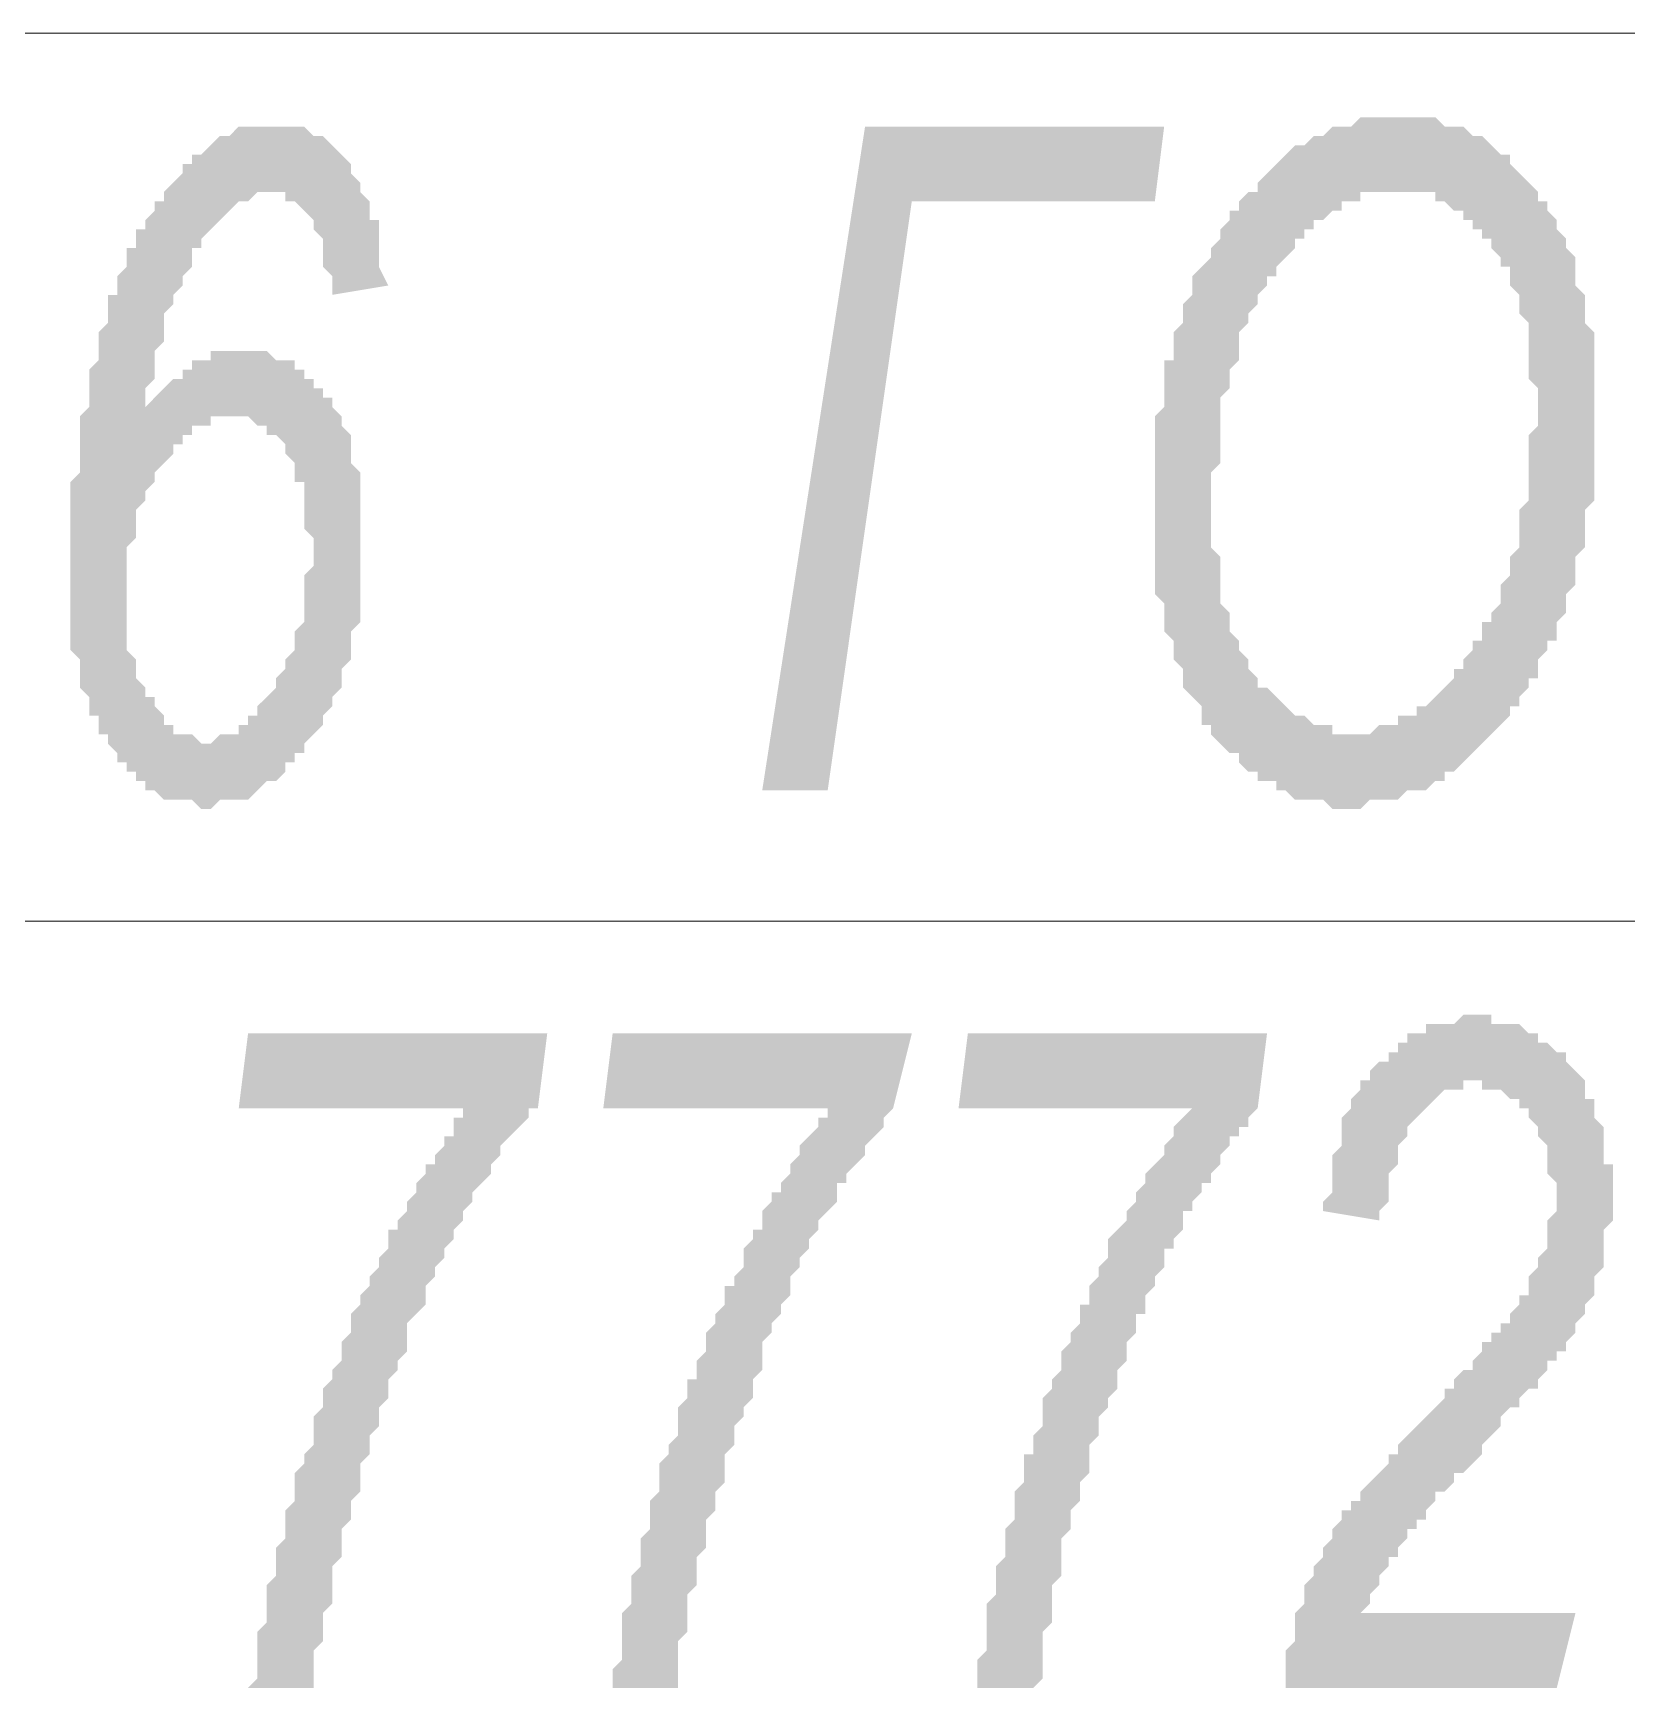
# Model space of a CAD drawing. Header units: millimetres. Extents: x 1372 to 666090, y 1285 to 31551.
# Drawn here: x 629435 to 630146, y 25956 to 26694 of the extents above; entities that cross this region are included whole.
import ezdxf

# ---------------------------------------------------------------- set-up
doc = ezdxf.new("R2010")
doc.units = ezdxf.units.MM
doc.layers.add('PDF _0', color=7, linetype='Continuous')
doc.layers.add('PDF _Аннотация - Текст_Ном._пера__1', color=7, linetype='Continuous')

msp = doc.modelspace()

# ---------------------------------------------------------------- hatches: boundary and pattern name
at = {"layer": 'PDF _Аннотация - Текст_Ном._пера__1', "transparency": 33554559}
h = msp.add_hatch(color=256, dxfattribs=at)
h.paths.add_polyline_path([(629935.56, 26477.55), (629935.56, 26485.9), (629935.56, 26490.07), (629935.56, 26494.24), (629935.56, 26498.41), (629935.56, 26502.58), (629935.56, 26506.75), (629935.56, 26510.92), (629935.56, 26515.1), (629935.56, 26519.27), (629935.56, 26523.44), (629939.73, 26527.61), (629939.73, 26531.78), (629939.73, 26535.95), (629939.73, 26540.12), (629939.73, 26544.3), (629939.73, 26548.47), (629943.9, 26548.47), (629943.9, 26552.64), (629943.9, 26556.81), (629943.9, 26560.98), (629948.07, 26565.15), (629948.07, 26569.32), (629948.07, 26573.5), (629948.07, 26573.5), (629952.24, 26577.67), (629952.24, 26581.84), (629952.24, 26586.01), (629956.42, 26590.18), (629956.42, 26590.18), (629960.59, 26594.35), (629960.59, 26598.52), (629960.59, 26598.52), (629964.76, 26602.7), (629964.76, 26606.87), (629964.76, 26606.87), (629968.93, 26611.04), (629968.93, 26615.21), (629973.1, 26615.21), (629973.1, 26619.38), (629977.27, 26623.55), (629981.44, 26623.55), (629981.44, 26627.72), (629985.62, 26631.89), (629985.62, 26631.89), (629989.79, 26636.07), (629989.79, 26636.07), (629993.96, 26640.24), (629993.96, 26640.24), (629998.13, 26644.41), (630002.3, 26644.41), (630002.3, 26644.41), (630006.47, 26648.58), (630006.47, 26648.58), (630010.64, 26648.58), (630014.81, 26652.75), (630014.81, 26652.75), (630018.99, 26652.75), (630023.16, 26652.75), (630023.16, 26652.75), (630027.33, 26656.92), (630031.5, 26656.92), (630031.5, 26656.92), (630035.67, 26656.92), (630039.84, 26656.92), (630039.84, 26656.92), (630044.01, 26656.92), (630044.01, 26656.92), (630048.19, 26656.92), (630052.36, 26656.92), (630052.36, 26656.92), (630056.53, 26656.92), (630060.7, 26656.92), (630060.7, 26656.92), (630064.87, 26652.75), (630069.04, 26652.75), (630069.04, 26652.75), (630073.21, 26652.75), (630077.39, 26648.58), (630077.39, 26648.58), (630081.56, 26648.58), (630085.73, 26644.41), (630085.73, 26644.41), (630089.9, 26640.24), (630089.9, 26640.24), (630094.07, 26640.24), (630094.07, 26636.07), (630098.24, 26631.89), (630098.24, 26631.89), (630102.41, 26627.72), (630102.41, 26627.72), (630106.59, 26623.55), (630106.59, 26619.38), (630110.76, 26619.38), (630110.76, 26615.21), (630114.93, 26611.04), (630114.93, 26611.04), (630114.93, 26606.87), (630119.1, 26602.7), (630119.1, 26598.52), (630119.1, 26598.52), (630123.27, 26594.35), (630123.27, 26590.18), (630123.27, 26586.01), (630123.27, 26581.84), (630127.44, 26577.67), (630127.44, 26573.5), (630127.44, 26573.5), (630127.44, 26569.32), (630127.44, 26565.15), (630131.61, 26560.98), (630131.61, 26556.81), (630131.61, 26552.64), (630131.61, 26548.47), (630131.61, 26544.3), (630131.61, 26540.12), (630131.61, 26535.95), (630131.61, 26527.61), (630131.61, 26523.44), (630131.61, 26523.44), (630131.61, 26519.27), (630131.61, 26515.1), (630131.61, 26510.92), (630131.61, 26506.75), (630131.61, 26502.58), (630131.61, 26498.41), (630131.61, 26494.24), (630131.61, 26490.07), (630131.61, 26485.9), (630127.44, 26481.72), (630127.44, 26477.55), (630127.44, 26473.38), (630127.44, 26469.21), (630127.44, 26465.04), (630127.44, 26465.04), (630123.27, 26460.87), (630123.27, 26456.7), (630123.27, 26452.53), (630123.27, 26448.35), (630119.1, 26444.18), (630119.1, 26444.18), (630119.1, 26440.01), (630119.1, 26435.84), (630114.93, 26431.67), (630114.93, 26427.5), (630114.93, 26423.33), (630110.76, 26423.33), (630110.76, 26419.15), (630106.59, 26414.98), (630106.59, 26410.81), (630106.59, 26406.64), (630102.41, 26406.64), (630102.41, 26402.47), (630098.24, 26398.3), (630098.24, 26398.3), (630098.24, 26394.13), (630094.07, 26394.13), (630094.07, 26389.95), (630089.9, 26385.78), (630089.9, 26385.78), (630085.73, 26381.61), (630081.56, 26377.44), (630081.56, 26377.44), (630077.39, 26373.27), (630077.39, 26373.27), (630073.21, 26369.1), (630073.21, 26369.1), (630069.04, 26364.93), (630064.87, 26364.93), (630064.87, 26360.75), (630060.7, 26360.75), (630060.7, 26360.75), (630056.53, 26356.58), (630052.36, 26356.58), (630052.36, 26356.58), (630048.19, 26356.58), (630044.01, 26352.41), (630044.01, 26352.41), (630039.84, 26352.41), (630035.67, 26352.41), (630035.67, 26352.41), (630031.5, 26352.41), (630027.33, 26348.24), (630023.16, 26348.24), (630023.16, 26348.24), (630023.16, 26348.24), (630018.99, 26348.24), (630014.81, 26348.24), (630010.64, 26352.41), (630010.64, 26352.41), (630006.47, 26352.41), (630002.3, 26352.41), (630002.3, 26352.41), (629998.13, 26352.41), (629993.96, 26356.58), (629993.96, 26356.58), (629989.79, 26356.58), (629989.79, 26360.75), (629985.62, 26360.75), (629981.44, 26360.75), (629981.44, 26364.93), (629977.27, 26364.93), (629977.27, 26364.93), (629973.1, 26369.1), (629973.1, 26373.27), (629968.93, 26373.27), (629964.76, 26377.44), (629964.76, 26377.44), (629960.59, 26381.61), (629960.59, 26385.78), (629956.42, 26385.78), (629956.42, 26389.95), (629956.42, 26394.13), (629952.24, 26398.3), (629952.24, 26398.3), (629948.07, 26402.47), (629948.07, 26406.64), (629948.07, 26410.81), (629943.9, 26414.98), (629943.9, 26414.98), (629943.9, 26419.15), (629943.9, 26423.33), (629939.73, 26427.5), (629939.73, 26431.67), (629939.73, 26431.67), (629939.73, 26435.84), (629939.73, 26440.01), (629935.56, 26444.18), (629935.56, 26448.35), (629935.56, 26452.53), (629935.56, 26456.7), (629935.56, 26460.87), (629935.56, 26465.04), (629935.56, 26469.21), (629935.56, 26473.38), (629935.56, 26477.55), (629935.56, 26477.55)], flags=0)
h.paths.add_polyline_path([(629960.59, 26477.55), (629960.59, 26473.38), (629960.59, 26469.21), (629960.59, 26465.04), (629964.76, 26460.87), (629964.76, 26456.7), (629964.76, 26452.53), (629964.76, 26448.35), (629964.76, 26444.18), (629964.76, 26440.01), (629968.93, 26435.84), (629968.93, 26431.67), (629968.93, 26431.67), (629968.93, 26427.5), (629968.93, 26427.5), (629973.1, 26423.33), (629973.1, 26419.15), (629977.27, 26414.98), (629977.27, 26410.81), (629977.27, 26410.81), (629981.44, 26406.64), (629981.44, 26402.47), (629985.62, 26402.47), (629989.79, 26398.3), (629989.79, 26398.3), (629993.96, 26394.13), (629993.96, 26394.13), (629998.13, 26389.95), (629998.13, 26389.95), (630002.3, 26389.95), (630006.47, 26385.78), (630006.47, 26385.78), (630010.64, 26385.78), (630014.81, 26385.78), (630014.81, 26381.61), (630018.99, 26381.61), (630023.16, 26381.61), (630023.16, 26381.61), (630027.33, 26381.61), (630031.5, 26381.61), (630031.5, 26381.61), (630035.67, 26385.78), (630039.84, 26385.78), (630039.84, 26385.78), (630044.01, 26385.78), (630044.01, 26389.95), (630048.19, 26389.95), (630052.36, 26389.95), (630052.36, 26394.13), (630052.36, 26394.13), (630056.53, 26394.13), (630060.7, 26398.3), (630060.7, 26398.3), (630064.87, 26402.47), (630064.87, 26402.47), (630069.04, 26406.64), (630069.04, 26410.81), (630073.21, 26410.81), (630073.21, 26414.98), (630077.39, 26419.15), (630077.39, 26423.33), (630081.56, 26423.33), (630081.56, 26427.5), (630081.56, 26431.67), (630085.73, 26431.67), (630085.73, 26435.84), (630089.9, 26440.01), (630089.9, 26444.18), (630089.9, 26448.35), (630094.07, 26452.53), (630094.07, 26452.53), (630094.07, 26456.7), (630094.07, 26460.87), (630098.24, 26465.04), (630098.24, 26469.21), (630098.24, 26473.38), (630098.24, 26477.55), (630098.24, 26481.72), (630102.41, 26485.9), (630102.41, 26485.9), (630102.41, 26490.07), (630102.41, 26494.24), (630102.41, 26498.41), (630102.41, 26502.58), (630102.41, 26506.75), (630102.41, 26510.92), (630102.41, 26515.1), (630106.59, 26519.27), (630106.59, 26523.44), (630106.59, 26527.61), (630106.59, 26531.78), (630106.59, 26535.95), (630102.41, 26540.12), (630102.41, 26544.3), (630102.41, 26548.47), (630102.41, 26552.64), (630102.41, 26556.81), (630102.41, 26560.98), (630102.41, 26565.15), (630098.24, 26569.32), (630098.24, 26573.5), (630098.24, 26577.67), (630098.24, 26577.67), (630094.07, 26581.84), (630094.07, 26586.01), (630094.07, 26590.18), (630089.9, 26590.18), (630089.9, 26594.35), (630085.73, 26598.52), (630085.73, 26602.7), (630081.56, 26602.7), (630081.56, 26606.87), (630077.39, 26606.87), (630077.39, 26611.04), (630073.21, 26611.04), (630073.21, 26615.21), (630069.04, 26615.21), (630064.87, 26619.38), (630064.87, 26619.38), (630060.7, 26619.38), (630060.7, 26623.55), (630056.53, 26623.55), (630052.36, 26623.55), (630052.36, 26623.55), (630048.19, 26623.55), (630044.01, 26623.55), (630044.01, 26623.55), (630039.84, 26623.55), (630039.84, 26623.55), (630035.67, 26623.55), (630031.5, 26623.55), (630031.5, 26623.55), (630027.33, 26623.55), (630027.33, 26619.38), (630023.16, 26619.38), (630018.99, 26619.38), (630018.99, 26615.21), (630014.81, 26615.21), (630014.81, 26615.21), (630010.64, 26611.04), (630006.47, 26611.04), (630006.47, 26606.87), (630002.3, 26606.87), (630002.3, 26602.7), (629998.13, 26602.7), (629998.13, 26598.52), (629993.96, 26594.35), (629993.96, 26594.35), (629989.79, 26590.18), (629989.79, 26586.01), (629985.62, 26586.01), (629985.62, 26581.84), (629981.44, 26577.67), (629981.44, 26577.67), (629981.44, 26573.5), (629977.27, 26569.32), (629977.27, 26565.15), (629977.27, 26565.15), (629973.1, 26560.98), (629973.1, 26556.81), (629973.1, 26552.64), (629973.1, 26548.47), (629968.93, 26544.3), (629968.93, 26544.3), (629968.93, 26540.12), (629968.93, 26535.95), (629964.76, 26531.78), (629964.76, 26527.61), (629964.76, 26523.44), (629964.76, 26519.27), (629964.76, 26515.1), (629964.76, 26510.92), (629964.76, 26506.75), (629964.76, 26502.58), (629960.59, 26498.41), (629960.59, 26494.24), (629960.59, 26490.07), (629960.59, 26485.9), (629960.59, 26481.72), (629960.59, 26477.55)], flags=0)
h = msp.add_hatch(color=256, dxfattribs=at)
h.paths.add_polyline_path([(629485.05, 26527.61), (629489.22, 26531.78), (629489.22, 26531.78), (629493.39, 26535.95), (629493.39, 26535.95), (629497.56, 26540.12), (629501.73, 26540.12), (629501.73, 26544.3), (629505.91, 26544.3), (629505.91, 26548.47), (629510.08, 26548.47), (629514.25, 26548.47), (629514.25, 26552.64), (629518.42, 26552.64), (629522.59, 26552.64), (629522.59, 26552.64), (629526.76, 26552.64), (629526.76, 26552.64), (629530.93, 26552.64), (629535.1, 26552.64), (629535.1, 26552.64), (629539.28, 26552.64), (629543.45, 26548.47), (629543.45, 26548.47), (629547.62, 26548.47), (629551.79, 26548.47), (629551.79, 26544.3), (629555.96, 26544.3), (629555.96, 26540.12), (629560.13, 26540.12), (629560.13, 26535.95), (629564.3, 26535.95), (629564.3, 26531.78), (629568.48, 26531.78), (629568.48, 26527.61), (629572.65, 26523.44), (629572.65, 26519.27), (629572.65, 26519.27), (629576.82, 26515.1), (629576.82, 26510.92), (629576.82, 26506.75), (629576.82, 26502.58), (629580.99, 26498.41), (629580.99, 26498.41), (629580.99, 26494.24), (629580.99, 26490.07), (629580.99, 26485.9), (629580.99, 26481.72), (629580.99, 26477.55), (629580.99, 26469.21), (629580.99, 26469.21), (629580.99, 26465.04), (629580.99, 26460.87), (629580.99, 26456.7), (629580.99, 26452.53), (629580.99, 26448.35), (629580.99, 26444.18), (629580.99, 26440.01), (629580.99, 26435.84), (629580.99, 26431.67), (629576.82, 26427.5), (629576.82, 26423.33), (629576.82, 26419.15), (629576.82, 26414.98), (629572.65, 26410.81), (629572.65, 26410.81), (629572.65, 26406.64), (629572.65, 26402.47), (629568.48, 26398.3), (629568.48, 26394.13), (629564.3, 26389.95), (629564.3, 26389.95), (629564.3, 26385.78), (629560.13, 26381.61), (629560.13, 26381.61), (629555.96, 26377.44), (629555.96, 26373.27), (629551.79, 26373.27), (629551.79, 26369.1), (629547.62, 26369.1), (629547.62, 26364.93), (629543.45, 26360.75), (629543.45, 26360.75), (629539.28, 26360.75), (629535.1, 26356.58), (629535.1, 26356.58), (629530.93, 26352.41), (629530.93, 26352.41), (629526.76, 26352.41), (629522.59, 26352.41), (629522.59, 26352.41), (629518.42, 26352.41), (629514.25, 26348.24), (629514.25, 26348.24), (629510.08, 26348.24), (629510.08, 26348.24), (629505.91, 26352.41), (629501.73, 26352.41), (629501.73, 26352.41), (629497.56, 26352.41), (629493.39, 26352.41), (629493.39, 26352.41), (629489.22, 26356.58), (629485.05, 26356.58), (629485.05, 26360.75), (629480.88, 26360.75), (629480.88, 26364.93), (629476.71, 26364.93), (629476.71, 26369.1), (629472.53, 26369.1), (629472.53, 26373.27), (629468.36, 26377.44), (629468.36, 26377.44), (629468.36, 26381.61), (629464.19, 26381.61), (629464.19, 26385.78), (629464.19, 26389.95), (629460.02, 26389.95), (629460.02, 26394.13), (629460.02, 26398.3), (629455.85, 26402.47), (629455.85, 26406.64), (629455.85, 26410.81), (629455.85, 26410.81), (629455.85, 26414.98), (629451.68, 26419.15), (629451.68, 26423.33), (629451.68, 26427.5), (629451.68, 26431.67), (629451.68, 26440.01), (629451.68, 26444.18), (629451.68, 26448.35), (629451.68, 26452.53), (629451.68, 26452.53), (629451.68, 26456.7), (629451.68, 26460.87), (629451.68, 26465.04), (629451.68, 26469.21), (629451.68, 26473.38), (629451.68, 26477.55), (629451.68, 26481.72), (629451.68, 26485.9), (629451.68, 26490.07), (629451.68, 26494.24), (629455.85, 26498.41), (629455.85, 26502.58), (629455.85, 26506.75), (629455.85, 26510.92), (629455.85, 26515.1), (629455.85, 26519.27), (629455.85, 26523.44), (629460.02, 26527.61), (629460.02, 26531.78), (629460.02, 26535.95), (629460.02, 26540.12), (629460.02, 26544.3), (629464.19, 26548.47), (629464.19, 26552.64), (629464.19, 26556.81), (629464.19, 26560.98), (629468.36, 26565.15), (629468.36, 26569.32), (629468.36, 26573.5), (629468.36, 26577.67), (629472.53, 26577.67), (629472.53, 26581.84), (629472.53, 26586.01), (629476.71, 26590.18), (629476.71, 26594.35), (629476.71, 26598.52), (629480.88, 26598.52), (629480.88, 26602.7), (629480.88, 26606.87), (629485.05, 26606.87), (629485.05, 26611.04), (629489.22, 26615.21), (629489.22, 26619.38), (629493.39, 26619.38), (629493.39, 26623.55), (629497.56, 26627.72), (629497.56, 26627.72), (629501.73, 26631.89), (629501.73, 26636.07), (629505.91, 26636.07), (629505.91, 26640.24), (629510.08, 26640.24), (629510.08, 26640.24), (629514.25, 26644.41), (629514.25, 26644.41), (629518.42, 26648.58), (629518.42, 26648.58), (629522.59, 26648.58), (629526.76, 26652.75), (629526.76, 26652.75), (629530.93, 26652.75), (629535.1, 26652.75), (629539.28, 26652.75), (629539.28, 26652.75), (629543.45, 26652.75), (629543.45, 26652.75), (629547.62, 26652.75), (629551.79, 26652.75), (629551.79, 26652.75), (629555.96, 26652.75), (629560.13, 26648.58), (629560.13, 26648.58), (629564.3, 26648.58), (629568.48, 26644.41), (629568.48, 26644.41), (629572.65, 26640.24), (629572.65, 26640.24), (629576.82, 26636.07), (629576.82, 26636.07), (629576.82, 26631.89), (629580.99, 26627.72), (629580.99, 26627.72), (629580.99, 26623.55), (629585.16, 26619.38), (629585.16, 26615.21), (629585.16, 26611.04), (629589.33, 26611.04), (629589.33, 26606.87), (629589.33, 26602.7), (629589.33, 26598.52), (629589.33, 26594.35), (629589.33, 26590.18), (629593.5, 26581.84), (629593.5, 26581.84), (629568.48, 26577.67), (629568.48, 26581.84), (629568.48, 26586.01), (629564.3, 26590.18), (629564.3, 26594.35), (629564.3, 26598.52), (629564.3, 26602.7), (629560.13, 26606.87), (629560.13, 26606.87), (629560.13, 26611.04), (629560.13, 26611.04), (629555.96, 26615.21), (629555.96, 26615.21), (629551.79, 26619.38), (629547.62, 26619.38), (629547.62, 26623.55), (629543.45, 26623.55), (629539.28, 26623.55), (629539.28, 26623.55), (629539.28, 26623.55), (629535.1, 26623.55), (629530.93, 26619.38), (629530.93, 26619.38), (629526.76, 26619.38), (629522.59, 26615.21), (629522.59, 26615.21), (629518.42, 26611.04), (629518.42, 26611.04), (629514.25, 26606.87), (629514.25, 26606.87), (629510.08, 26602.7), (629510.08, 26598.52), (629505.91, 26598.52), (629505.91, 26594.35), (629505.91, 26590.18), (629501.73, 26586.01), (629501.73, 26581.84), (629497.56, 26577.67), (629497.56, 26573.5), (629497.56, 26573.5), (629493.39, 26569.32), (629493.39, 26565.15), (629493.39, 26560.98), (629493.39, 26556.81), (629489.22, 26552.64), (629489.22, 26548.47), (629489.22, 26544.3), (629489.22, 26540.12), (629485.05, 26535.95), (629485.05, 26531.78), (629485.05, 26527.61), (629485.05, 26527.61)], flags=0)
h.paths.add_polyline_path([(629476.71, 26440.01), (629476.71, 26435.84), (629476.71, 26431.67), (629476.71, 26427.5), (629476.71, 26423.33), (629476.71, 26419.15), (629480.88, 26414.98), (629480.88, 26410.81), (629480.88, 26406.64), (629485.05, 26402.47), (629485.05, 26402.47), (629485.05, 26398.3), (629489.22, 26398.3), (629489.22, 26394.13), (629493.39, 26389.95), (629493.39, 26385.78), (629497.56, 26385.78), (629497.56, 26381.61), (629501.73, 26381.61), (629505.91, 26381.61), (629505.91, 26381.61), (629510.08, 26377.44), (629510.08, 26377.44), (629510.08, 26377.44), (629514.25, 26377.44), (629518.42, 26381.61), (629518.42, 26381.61), (629522.59, 26381.61), (629526.76, 26381.61), (629526.76, 26385.78), (629530.93, 26385.78), (629530.93, 26389.95), (629535.1, 26389.95), (629535.1, 26394.13), (629539.28, 26398.3), (629539.28, 26398.3), (629543.45, 26402.47), (629543.45, 26406.64), (629547.62, 26410.81), (629547.62, 26410.81), (629547.62, 26414.98), (629551.79, 26419.15), (629551.79, 26423.33), (629551.79, 26423.33), (629551.79, 26427.5), (629555.96, 26431.67), (629555.96, 26435.84), (629555.96, 26440.01), (629555.96, 26444.18), (629555.96, 26448.35), (629555.96, 26452.53), (629560.13, 26456.7), (629560.13, 26460.87), (629560.13, 26465.04), (629560.13, 26469.21), (629555.96, 26473.38), (629555.96, 26477.55), (629555.96, 26481.72), (629555.96, 26485.9), (629555.96, 26490.07), (629555.96, 26494.24), (629551.79, 26494.24), (629551.79, 26498.41), (629551.79, 26502.58), (629547.62, 26506.75), (629547.62, 26506.75), (629547.62, 26510.92), (629543.45, 26515.1), (629539.28, 26515.1), (629539.28, 26519.27), (629535.1, 26519.27), (629535.1, 26519.27), (629530.93, 26523.44), (629526.76, 26523.44), (629526.76, 26523.44), (629522.59, 26523.44), (629522.59, 26523.44), (629518.42, 26523.44), (629518.42, 26523.44), (629514.25, 26523.44), (629514.25, 26519.27), (629510.08, 26519.27), (629505.91, 26519.27), (629505.91, 26515.1), (629501.73, 26515.1), (629501.73, 26510.92), (629497.56, 26510.92), (629497.56, 26506.75), (629493.39, 26502.58), (629489.22, 26498.41), (629489.22, 26498.41), (629489.22, 26498.41), (629489.22, 26494.24), (629485.05, 26490.07), (629485.05, 26485.9), (629485.05, 26485.9), (629480.88, 26481.72), (629480.88, 26477.55), (629480.88, 26473.38), (629480.88, 26469.21), (629476.71, 26465.04), (629476.71, 26460.87), (629476.71, 26456.7), (629476.71, 26452.53), (629476.71, 26448.35), (629476.71, 26444.18), (629476.71, 26440.01), (629476.71, 26440.01)], flags=0)
for points in [[(629806.25, 26652.75), (629939.73, 26652.75), (629935.56, 26619.38), (629827.1, 26619.38), (629789.56, 26356.58), (629760.36, 26356.58)], [(629993.96, 25956.13), (629993.96, 25960.3), (629993.96, 25964.47), (629993.96, 25968.64), (629993.96, 25972.81), (629998.13, 25976.99), (629998.13, 25981.16), (629998.13, 25985.33), (629998.13, 25989.5), (630002.3, 25993.67), (630002.3, 25997.84), (630002.3, 25997.84), (630002.3, 26002.01), (630006.47, 26006.19), (630006.47, 26006.19), (630006.47, 26010.36), (630010.64, 26014.53), (630010.64, 26018.7), (630014.81, 26022.87), (630014.81, 26022.87), (630014.81, 26027.04), (630018.99, 26031.21), (630018.99, 26035.39), (630023.16, 26035.39), (630023.16, 26035.39), (630023.16, 26039.56), (630027.33, 26039.56), (630027.33, 26043.73), (630027.33, 26043.73), (630031.5, 26047.9), (630031.5, 26047.9), (630035.67, 26052.07), (630035.67, 26052.07), (630039.84, 26056.24), (630039.84, 26060.41), (630044.01, 26060.41), (630044.01, 26064.59), (630048.19, 26068.76), (630052.36, 26072.93), (630052.36, 26072.93), (630056.53, 26077.1), (630060.7, 26081.27), (630064.87, 26085.44), (630064.87, 26089.61), (630069.04, 26089.61), (630069.04, 26093.79), (630073.21, 26097.96), (630077.39, 26097.96), (630077.39, 26102.13), (630081.56, 26106.3), (630081.56, 26110.47), (630085.73, 26110.47), (630085.73, 26114.64), (630089.9, 26114.64), (630089.9, 26118.81), (630094.07, 26118.81), (630094.07, 26122.99), (630094.07, 26122.99), (630098.24, 26127.16), (630098.24, 26131.33), (630102.41, 26131.33), (630102.41, 26135.5), (630102.41, 26139.67), (630106.59, 26143.84), (630106.59, 26148.01), (630106.59, 26148.01), (630110.76, 26152.18), (630110.76, 26152.18), (630110.76, 26156.36), (630110.76, 26160.53), (630110.76, 26164.7), (630114.93, 26168.87), (630114.93, 26173.04), (630114.93, 26177.21), (630114.93, 26181.38), (630110.76, 26185.56), (630110.76, 26189.73), (630110.76, 26193.9), (630110.76, 26198.07), (630110.76, 26198.07), (630106.59, 26202.24), (630106.59, 26206.41), (630102.41, 26210.58), (630102.41, 26210.58), (630102.41, 26214.76), (630098.24, 26214.76), (630098.24, 26218.93), (630094.07, 26218.93), (630089.9, 26223.1), (630089.9, 26223.1), (630085.73, 26223.1), (630081.56, 26223.1), (630081.56, 26227.27), (630077.39, 26227.27), (630073.21, 26227.27), (630073.21, 26223.1), (630069.04, 26223.1), (630069.04, 26223.1), (630064.87, 26223.1), (630060.7, 26218.93), (630060.7, 26218.93), (630056.53, 26214.76), (630056.53, 26214.76), (630052.36, 26210.58), (630052.36, 26210.58), (630048.19, 26206.41), (630048.19, 26202.24), (630048.19, 26202.24), (630044.01, 26198.07), (630044.01, 26193.9), (630044.01, 26189.73), (630039.84, 26185.56), (630039.84, 26181.38), (630039.84, 26177.21), (630039.84, 26173.04), (630035.67, 26168.87), (630035.67, 26164.7), (630010.64, 26168.87), (630010.64, 26173.04), (630014.81, 26177.21), (630014.81, 26181.38), (630014.81, 26185.56), (630014.81, 26189.73), (630014.81, 26193.9), (630018.99, 26198.07), (630018.99, 26202.24), (630018.99, 26206.41), (630018.99, 26210.58), (630023.16, 26214.76), (630023.16, 26214.76), (630023.16, 26218.93), (630027.33, 26223.1), (630027.33, 26227.27), (630031.5, 26227.27), (630031.5, 26231.44), (630031.5, 26231.44), (630035.67, 26235.61), (630039.84, 26235.61), (630039.84, 26239.78), (630044.01, 26239.78), (630044.01, 26243.96), (630048.19, 26243.96), (630048.19, 26248.13), (630052.36, 26248.13), (630056.53, 26248.13), (630056.53, 26252.3), (630060.7, 26252.3), (630064.87, 26252.3), (630064.87, 26252.3), (630069.04, 26252.3), (630073.21, 26256.47), (630073.21, 26256.47), (630077.39, 26256.47), (630081.56, 26256.47), (630085.73, 26256.47), (630085.73, 26252.3), (630089.9, 26252.3), (630094.07, 26252.3), (630094.07, 26252.3), (630098.24, 26252.3), (630102.41, 26248.13), (630102.41, 26248.13), (630106.59, 26248.13), (630106.59, 26243.96), (630110.76, 26243.96), (630110.76, 26243.96), (630114.93, 26239.78), (630119.1, 26239.78), (630119.1, 26235.61), (630123.27, 26231.44), (630123.27, 26231.44), (630127.44, 26227.27), (630127.44, 26223.1), (630127.44, 26218.93), (630131.61, 26218.93), (630131.61, 26214.76), (630131.61, 26210.58), (630135.79, 26206.41), (630135.79, 26202.24), (630135.79, 26198.07), (630135.79, 26193.9), (630135.79, 26189.73), (630139.96, 26189.73), (630139.96, 26185.56), (630139.96, 26181.38), (630139.96, 26177.21), (630139.96, 26177.21), (630139.96, 26173.04), (630139.96, 26168.87), (630139.96, 26164.7), (630135.79, 26160.53), (630135.79, 26156.36), (630135.79, 26152.18), (630135.79, 26148.01), (630135.79, 26143.84), (630131.61, 26139.67), (630131.61, 26139.67), (630131.61, 26135.5), (630131.61, 26131.33), (630127.44, 26127.16), (630127.44, 26122.99), (630123.27, 26118.81), (630123.27, 26118.81), (630123.27, 26118.81), (630123.27, 26114.64), (630123.27, 26114.64), (630119.1, 26110.47), (630119.1, 26110.47), (630119.1, 26106.3), (630114.93, 26106.3), (630114.93, 26102.13), (630110.76, 26102.13), (630110.76, 26097.96), (630110.76, 26097.96), (630106.59, 26093.79), (630106.59, 26089.61), (630102.41, 26089.61), (630098.24, 26085.44), (630098.24, 26081.27), (630094.07, 26081.27), (630089.9, 26077.1), (630089.9, 26072.93), (630085.73, 26068.76), (630081.56, 26064.59), (630081.56, 26060.41), (630077.39, 26056.24), (630073.21, 26052.07), (630069.04, 26052.07), (630069.04, 26047.9), (630064.87, 26043.73), (630060.7, 26043.73), (630060.7, 26039.56), (630056.53, 26035.39), (630056.53, 26031.21), (630052.36, 26031.21), (630052.36, 26027.04), (630048.19, 26027.04), (630048.19, 26022.87), (630044.01, 26018.7), (630044.01, 26018.7), (630044.01, 26014.53), (630039.84, 26014.53), (630039.84, 26010.36), (630035.67, 26006.19), (630035.67, 26002.01), (630031.5, 25997.84), (630031.5, 25997.84), (630031.5, 25993.67), (630027.33, 25989.5), (630123.27, 25989.5), (630114.93, 25956.13)], [(629530.93, 25956.13), (629535.1, 25960.3), (629535.1, 25964.47), (629535.1, 25968.64), (629535.1, 25968.64), (629535.1, 25972.81), (629535.1, 25976.99), (629535.1, 25981.16), (629539.28, 25985.33), (629539.28, 25989.5), (629539.28, 25993.67), (629539.28, 25997.84), (629539.28, 26002.01), (629543.45, 26006.19), (629543.45, 26010.36), (629543.45, 26014.53), (629543.45, 26018.7), (629547.62, 26022.87), (629547.62, 26027.04), (629547.62, 26027.04), (629547.62, 26031.21), (629547.62, 26035.39), (629551.79, 26039.56), (629551.79, 26043.73), (629551.79, 26047.9), (629551.79, 26052.07), (629555.96, 26056.24), (629555.96, 26060.41), (629555.96, 26060.41), (629560.13, 26064.59), (629560.13, 26068.76), (629560.13, 26072.93), (629560.13, 26077.1), (629564.3, 26081.27), (629564.3, 26085.44), (629564.3, 26089.61), (629568.48, 26093.79), (629568.48, 26093.79), (629568.48, 26097.96), (629572.65, 26102.13), (629572.65, 26106.3), (629572.65, 26110.47), (629576.82, 26114.64), (629576.82, 26118.81), (629576.82, 26122.99), (629580.99, 26127.16), (629580.99, 26127.16), (629580.99, 26131.33), (629585.16, 26135.5), (629585.16, 26135.5), (629585.16, 26139.67), (629589.33, 26143.84), (629589.33, 26148.01), (629593.5, 26152.18), (629593.5, 26156.36), (629593.5, 26160.53), (629597.68, 26160.53), (629597.68, 26164.7), (629601.85, 26168.87), (629601.85, 26173.04), (629606.02, 26177.21), (629606.02, 26177.21), (629606.02, 26181.38), (629610.19, 26185.56), (629610.19, 26189.73), (629614.36, 26189.73), (629614.36, 26193.9), (629618.53, 26198.07), (629618.53, 26202.24), (629622.7, 26202.24), (629622.7, 26206.41), (629622.7, 26210.58), (629626.88, 26210.58), (629626.88, 26214.76), (629631.05, 26214.76), (629526.76, 26214.76), (629530.93, 26248.13), (629664.42, 26248.13), (629660.25, 26214.76), (629656.08, 26214.76), (629656.08, 26210.58), (629651.9, 26206.41), (629651.9, 26206.41), (629647.73, 26202.24), (629647.73, 26202.24), (629643.56, 26198.07), (629643.56, 26193.9), (629639.39, 26189.73), (629639.39, 26189.73), (629639.39, 26185.56), (629635.22, 26181.38), (629635.22, 26181.38), (629631.05, 26177.21), (629631.05, 26173.04), (629626.88, 26168.87), (629626.88, 26168.87), (629626.88, 26164.7), (629622.7, 26160.53), (629622.7, 26156.36), (629618.53, 26152.18), (629618.53, 26152.18), (629618.53, 26148.01), (629614.36, 26143.84), (629614.36, 26139.67), (629610.19, 26135.5), (629610.19, 26131.33), (629610.19, 26127.16), (629606.02, 26122.99), (629606.02, 26122.99), (629601.85, 26118.81), (629601.85, 26114.64), (629601.85, 26110.47), (629601.85, 26106.3), (629597.68, 26102.13), (629597.68, 26097.96), (629593.5, 26093.79), (629593.5, 26089.61), (629593.5, 26085.44), (629589.33, 26081.27), (629589.33, 26081.27), (629589.33, 26077.1), (629589.33, 26072.93), (629585.16, 26068.76), (629585.16, 26064.59), (629585.16, 26060.41), (629580.99, 26056.24), (629580.99, 26052.07), (629580.99, 26047.9), (629580.99, 26043.73), (629576.82, 26039.56), (629576.82, 26035.39), (629576.82, 26031.21), (629572.65, 26027.04), (629572.65, 26027.04), (629572.65, 26022.87), (629572.65, 26018.7), (629572.65, 26014.53), (629568.48, 26010.36), (629568.48, 26006.19), (629568.48, 26002.01), (629568.48, 25997.84), (629568.48, 25993.67), (629564.3, 25989.5), (629564.3, 25985.33), (629564.3, 25981.16), (629564.3, 25981.16), (629564.3, 25976.99), (629560.13, 25972.81), (629560.13, 25968.64), (629560.13, 25964.47), (629560.13, 25960.3), (629560.13, 25956.13), (629560.13, 25956.13)], [(629693.62, 25956.13), (629693.62, 25960.3), (629693.62, 25964.47), (629697.79, 25968.64), (629697.79, 25968.64), (629697.79, 25972.81), (629697.79, 25976.99), (629697.79, 25981.16), (629697.79, 25985.33), (629697.79, 25989.5), (629701.96, 25993.67), (629701.96, 25997.84), (629701.96, 26002.01), (629701.96, 26006.19), (629706.13, 26010.36), (629706.13, 26014.53), (629706.13, 26018.7), (629706.13, 26022.87), (629710.3, 26027.04), (629710.3, 26027.04), (629710.3, 26031.21), (629710.3, 26035.39), (629710.3, 26039.56), (629714.47, 26043.73), (629714.47, 26047.9), (629714.47, 26052.07), (629714.47, 26056.24), (629718.65, 26060.41), (629718.65, 26060.41), (629718.65, 26064.59), (629722.82, 26068.76), (629722.82, 26072.93), (629722.82, 26077.1), (629722.82, 26081.27), (629726.99, 26085.44), (629726.99, 26089.61), (629726.99, 26093.79), (629731.16, 26093.79), (629731.16, 26097.96), (629731.16, 26102.13), (629735.33, 26106.3), (629735.33, 26110.47), (629735.33, 26114.64), (629739.5, 26118.81), (629739.5, 26122.99), (629743.67, 26127.16), (629743.67, 26127.16), (629743.67, 26131.33), (629743.67, 26135.5), (629747.85, 26135.5), (629747.85, 26139.67), (629752.02, 26143.84), (629752.02, 26148.01), (629752.02, 26152.18), (629756.19, 26156.36), (629756.19, 26160.53), (629760.36, 26160.53), (629760.36, 26164.7), (629760.36, 26168.87), (629764.53, 26173.04), (629764.53, 26177.21), (629768.7, 26177.21), (629768.7, 26181.38), (629772.87, 26185.56), (629772.87, 26189.73), (629772.87, 26189.73), (629777.05, 26193.9), (629777.05, 26198.07), (629781.22, 26202.24), (629781.22, 26202.24), (629785.39, 26206.41), (629785.39, 26210.58), (629789.56, 26210.58), (629789.56, 26214.76), (629789.56, 26214.76), (629689.45, 26214.76), (629693.62, 26248.13), (629827.1, 26248.13), (629818.76, 26214.76), (629818.76, 26214.76), (629814.59, 26210.58), (629814.59, 26206.41), (629814.59, 26206.41), (629810.42, 26202.24), (629810.42, 26202.24), (629806.25, 26198.07), (629806.25, 26193.9), (629802.07, 26189.73), (629802.07, 26189.73), (629797.9, 26185.56), (629797.9, 26181.38), (629793.73, 26181.38), (629793.73, 26177.21), (629793.73, 26173.04), (629789.56, 26168.87), (629789.56, 26168.87), (629785.39, 26164.7), (629785.39, 26160.53), (629781.22, 26156.36), (629781.22, 26152.18), (629781.22, 26152.18), (629777.05, 26148.01), (629777.05, 26143.84), (629772.87, 26139.67), (629772.87, 26135.5), (629772.87, 26131.33), (629768.7, 26127.16), (629768.7, 26122.99), (629768.7, 26122.99), (629764.53, 26118.81), (629764.53, 26114.64), (629760.36, 26110.47), (629760.36, 26106.3), (629760.36, 26102.13), (629760.36, 26097.96), (629756.19, 26093.79), (629756.19, 26089.61), (629756.19, 26085.44), (629752.02, 26081.27), (629752.02, 26081.27), (629752.02, 26077.1), (629747.85, 26072.93), (629747.85, 26068.76), (629747.85, 26064.59), (629743.67, 26060.41), (629743.67, 26056.24), (629743.67, 26052.07), (629743.67, 26047.9), (629739.5, 26043.73), (629739.5, 26039.56), (629739.5, 26035.39), (629735.33, 26031.21), (629735.33, 26027.04), (629735.33, 26027.04), (629735.33, 26022.87), (629735.33, 26018.7), (629731.16, 26014.53), (629731.16, 26010.36), (629731.16, 26006.19), (629731.16, 26002.01), (629726.99, 25997.84), (629726.99, 25993.67), (629726.99, 25989.5), (629726.99, 25985.33), (629726.99, 25981.16), (629726.99, 25981.16), (629722.82, 25976.99), (629722.82, 25972.81), (629722.82, 25968.64), (629722.82, 25964.47), (629722.82, 25960.3), (629722.82, 25956.13), (629722.82, 25956.13)], [(629856.3, 25956.13), (629856.3, 25960.3), (629856.3, 25964.47), (629856.3, 25968.64), (629856.3, 25968.64), (629860.47, 25972.81), (629860.47, 25976.99), (629860.47, 25981.16), (629860.47, 25985.33), (629860.47, 25989.5), (629860.47, 25993.67), (629864.64, 25997.84), (629864.64, 26002.01), (629864.64, 26006.19), (629864.64, 26010.36), (629868.82, 26014.53), (629868.82, 26018.7), (629868.82, 26022.87), (629868.82, 26027.04), (629868.82, 26027.04), (629872.99, 26031.21), (629872.99, 26035.39), (629872.99, 26039.56), (629872.99, 26043.73), (629877.16, 26047.9), (629877.16, 26052.07), (629877.16, 26056.24), (629877.16, 26060.41), (629881.33, 26060.41), (629881.33, 26064.59), (629881.33, 26068.76), (629885.5, 26072.93), (629885.5, 26077.1), (629885.5, 26081.27), (629885.5, 26085.44), (629889.67, 26089.61), (629889.67, 26093.79), (629889.67, 26093.79), (629893.84, 26097.96), (629893.84, 26102.13), (629893.84, 26106.3), (629898.02, 26110.47), (629898.02, 26114.64), (629902.19, 26118.81), (629902.19, 26122.99), (629902.19, 26127.16), (629906.36, 26127.16), (629906.36, 26131.33), (629906.36, 26135.5), (629906.36, 26135.5), (629910.53, 26139.67), (629910.53, 26143.84), (629914.7, 26148.01), (629914.7, 26152.18), (629914.7, 26156.36), (629918.87, 26160.53), (629918.87, 26160.53), (629923.04, 26164.7), (629923.04, 26168.87), (629927.22, 26173.04), (629927.22, 26177.21), (629927.22, 26177.21), (629931.39, 26181.38), (629931.39, 26185.56), (629935.56, 26189.73), (629935.56, 26189.73), (629939.73, 26193.9), (629939.73, 26198.07), (629943.9, 26202.24), (629943.9, 26202.24), (629943.9, 26206.41), (629948.07, 26210.58), (629948.07, 26210.58), (629952.24, 26214.76), (629952.24, 26214.76), (629847.96, 26214.76), (629852.13, 26248.13), (629985.62, 26248.13), (629981.44, 26214.76), (629981.44, 26214.76), (629977.27, 26210.58), (629977.27, 26206.41), (629973.1, 26206.41), (629973.1, 26202.24), (629968.93, 26202.24), (629968.93, 26198.07), (629964.76, 26193.9), (629964.76, 26189.73), (629964.76, 26189.73), (629960.59, 26185.56), (629960.59, 26181.38), (629956.42, 26181.38), (629956.42, 26177.21), (629952.24, 26173.04), (629952.24, 26168.87), (629948.07, 26168.87), (629948.07, 26164.7), (629948.07, 26160.53), (629943.9, 26156.36), (629943.9, 26152.18), (629939.73, 26152.18), (629939.73, 26148.01), (629939.73, 26143.84), (629935.56, 26139.67), (629935.56, 26135.5), (629931.39, 26131.33), (629931.39, 26127.16), (629931.39, 26122.99), (629927.22, 26122.99), (629927.22, 26118.81), (629927.22, 26114.64), (629923.04, 26110.47), (629923.04, 26106.3), (629923.04, 26102.13), (629918.87, 26097.96), (629918.87, 26093.79), (629918.87, 26089.61), (629914.7, 26085.44), (629914.7, 26081.27), (629914.7, 26081.27), (629910.53, 26077.1), (629910.53, 26072.93), (629910.53, 26068.76), (629906.36, 26064.59), (629906.36, 26060.41), (629906.36, 26056.24), (629906.36, 26052.07), (629902.19, 26047.9), (629902.19, 26043.73), (629902.19, 26039.56), (629898.02, 26035.39), (629898.02, 26031.21), (629898.02, 26027.04), (629898.02, 26027.04), (629893.84, 26022.87), (629893.84, 26018.7), (629893.84, 26014.53), (629893.84, 26010.36), (629893.84, 26006.19), (629889.67, 26002.01), (629889.67, 25997.84), (629889.67, 25993.67), (629889.67, 25989.5), (629889.67, 25985.33), (629885.5, 25981.16), (629885.5, 25981.16), (629885.5, 25976.99), (629885.5, 25972.81), (629885.5, 25968.64), (629885.5, 25964.47), (629885.5, 25960.3), (629881.33, 25956.13), (629881.33, 25956.13)]]:
    msp.add_hatch(color=256, dxfattribs=at).paths.add_polyline_path(points)

# ---------------------------------------------------------------- linework, layer by layer
at = {"layer": 'PDF _0', "lineweight": 18}
msp.add_lwpolyline([(638090.63, 26694.47), (619774.05, 26694.47)], close=True, dxfattribs=at)
at = {"layer": 'PDF _0', "lineweight": 9}
msp.add_lwpolyline([(627428.55, 26298.18), (631791.83, 26298.18)], dxfattribs=at)

doc.saveas('drawing.dxf')
